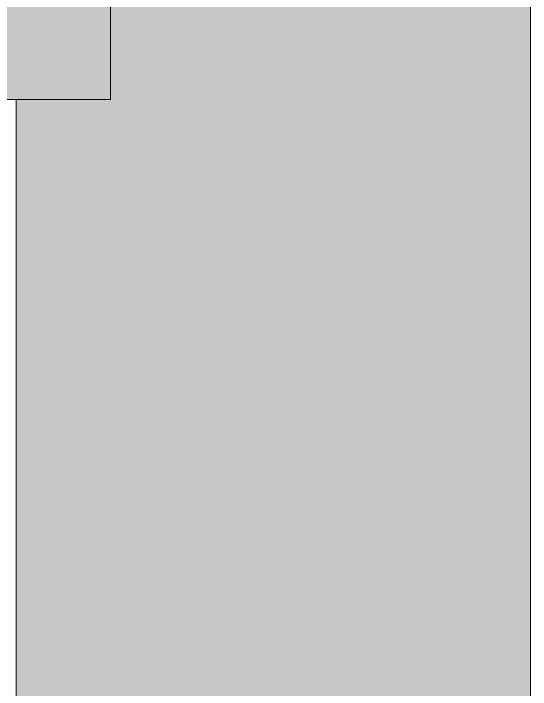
# Model space of a CAD drawing. Header units: inches. Extents: x 20139 to 37433, y -23296 to -20170.
# Drawn here: x 31320.71 to 31327.45, y -22697.51 to -22688.68 of the extents above; entities that cross this region are included whole.
import ezdxf

# ---------------------------------------------------------------- set-up
doc = ezdxf.new("R2010")
doc.units = ezdxf.units.IN
doc.header["$MEASUREMENT"] = 0
doc.layers.add('A-GLAZ-CWMG', color=51, linetype='Continuous', lineweight=9)
doc.layers.add('S-BEAM', color=12, linetype='Continuous', lineweight=9)

# ---------------------------------------------------------------- blocks, each defined once
blk = doc.blocks.new('Girt_C - 8_D-803273-Level 1')
at = {"layer": 'S-BEAM'}
h = blk.add_hatch(color=256, dxfattribs=at)
h.paths.add_polyline_path([(22062.2851, -22786.1778), (22068.9954, -22786.1778), (22068.9954, -22687.5528), (22063.5152, -22687.5528), (22063.5152, -22689.8028), (22062.2851, -22689.8028), (22062.2851, -22782.1337)], flags=0)
h.paths.add_polyline_path([(22068.9954, -22686.5528), (22068.9954, -22544.3028), (22063.6402, -22544.3028), (22063.6402, -22545.0528), (22062.2851, -22545.0528), (22062.2851, -22685.8028), (22063.5152, -22685.8028), (22063.5152, -22686.5528)], flags=0)
h.paths.add_polyline_path([(22063.6402, -22543.3028), (22068.9954, -22543.3028), (22068.9954, -22542.9278), (22063.6402, -22542.9278)], flags=0)
h.paths.add_polyline_path([(22062.2851, -22336.5528), (22068.9954, -22336.5528), (22068.9954, -21867.4278), (22062.2851, -21867.4278), (22062.2851, -22259.2281)], flags=0)
h.paths.add_polyline_path([(22068.9954, -21578.1778), (22068.9954, -21540.9278), (22062.2851, -21540.9278), (22062.2851, -21578.1778)], flags=0)
h.paths.add_polyline_path([(22068.9954, -21178.1778), (22068.9954, -21143.6778), (22062.2851, -21143.6778), (22062.2851, -21178.1778)], flags=0)
for p, q in [((22068.9954, -22687.5528), (22068.9954, -22786.1778)), ((22062.2851, -22689.8028), (22062.2851, -22786.1778))]:
    blk.add_line(p, q, dxfattribs=at)
blk = doc.blocks.new('Rectangular Mullion - Rectangular Mullion 1-838588-Level 1')
at = {"layer": 'A-GLAZ-CWMG'}
blk.add_hatch(color=256, dxfattribs=at).paths.add_polyline_path([(0, 2), (0, -2), (-2, -2), (-2, 2)], flags=0)
at = {"layer": 'A-GLAZ-CWMG', "lineweight": 13}
for p, q in [((0, 2), (-2, 2)), ((-2, 2), (-2, -2)), ((0, -2), (0, 2)), ((-2, -2), (0, -2))]:
    blk.add_line(p, q, dxfattribs=at)

msp = doc.modelspace()

# ---------------------------------------------------------------- block references
at = {"layer": 'A-GLAZ-CWMG', "extrusion": (0, 0, -1)}
msp.add_blockref('Rectangular Mullion - Rectangular Mullion 1-838588-Level 1', (-31319.97419, -22687.80281), dxfattribs=at)
at = {"layer": 'S-BEAM'}
msp.add_blockref('Girt_C - 8_D-803273-Level 1', (9258.45897, 0), dxfattribs=at)

doc.saveas('drawing.dxf')
